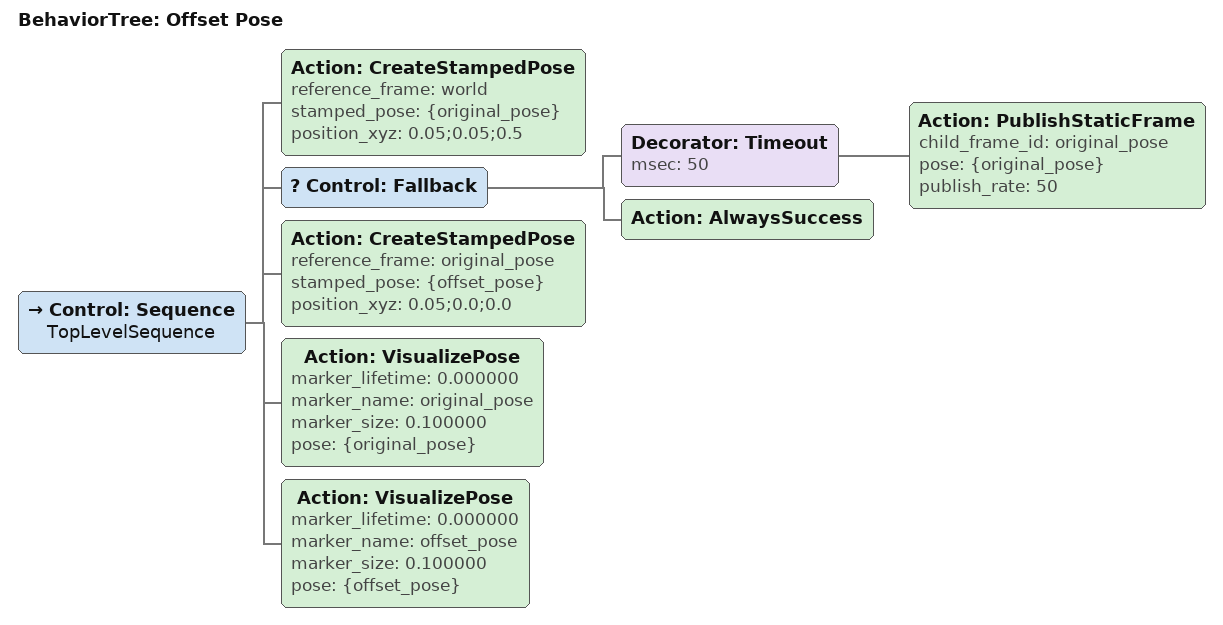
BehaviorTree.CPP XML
<?xml version="1.0" encoding="UTF-8" ?>
<root BTCPP_format="4" main_tree_to_execute="Offset Pose">
  <BehaviorTree ID="Offset Pose" _description="">
    <Control ID="Sequence" name="TopLevelSequence">
      <Action
        ID="CreateStampedPose"
        reference_frame="world"
        stamped_pose="{original_pose}"
        position_xyz="0.05;0.05;0.5"
      />
      <Control ID="Fallback">
        <Decorator ID="Timeout" msec="50">
          <Action
            ID="PublishStaticFrame"
            child_frame_id="original_pose"
            pose="{original_pose}"
            publish_rate="50"
          />
        </Decorator>
        <Action ID="AlwaysSuccess" />
      </Control>
      <Action
        ID="CreateStampedPose"
        reference_frame="original_pose"
        stamped_pose="{offset_pose}"
        position_xyz="0.05;0.0;0.0"
      />
      <Action
        ID="VisualizePose"
        marker_lifetime="0.000000"
        marker_name="original_pose"
        marker_size="0.100000"
        pose="{original_pose}"
      />
      <Action
        ID="VisualizePose"
        marker_lifetime="0.000000"
        marker_name="offset_pose"
        marker_size="0.100000"
        pose="{offset_pose}"
      />
    </Control>
  </BehaviorTree>
</root>
